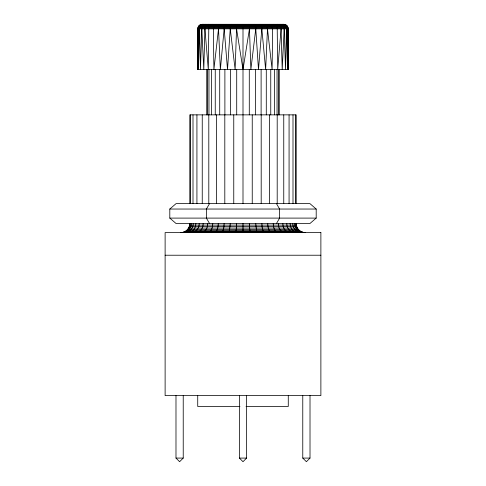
<?xml version="1.0" encoding="UTF-8"?>
<svg xmlns="http://www.w3.org/2000/svg" width="486" height="486" viewBox="0 0 486 486"><rect width="100%" height="100%" fill="white"/><g stroke="black" fill="none" stroke-linecap="round" stroke-linejoin="round"><path stroke-width="0.73" d="M284.116 24.367L286.77 25.916L287.821 28.826L287.591 69.577L286.442 28.826C286.497 26.475 284.492 24.27 282.099 24.3M283.338 24.3C285.902 24.051 288.332 26.244 288.277 28.826L288.277 69.577L197.723 69.577L198.179 28.826C198.136 26.426 200.25 24.264 202.662 24.3M236.585 223.53L236.196 230.467L235.497 232.587M231.518 24.3L230.698 25.357L230.243 28.826L235.139 69.577L236.597 27.277L237.198 24.3M230.267 223.53L229.495 230.467L228.839 232.041L228.098 232.587M286.442 28.826L285.549 69.577L284.189 28.826C284.243 26.566 282.427 24.288 280.07 24.3M208.719 24.3C206.41 24.324 204.855 26.681 204.91 28.826L203.786 69.577L201.811 28.826C201.757 26.566 203.573 24.288 205.93 24.3M203.901 24.3C201.508 24.27 199.503 26.475 199.552 28.826L198.41 69.577L198.179 28.826M224.131 223.53C223.846 226.525 224.131 231.148 220.923 232.587M201.811 28.826L200.451 69.577L199.552 28.826M220.966 24.3L219.393 25.357L218.518 28.826L220.358 69.577L224.301 27.277L224.86 25.357L226.069 24.3M218.275 223.53C218.093 226.707 217.777 231.628 214.065 232.587M265.034 24.3L266.607 25.357L267.482 28.826L265.642 69.577L261.699 27.277L261.14 25.357L259.931 24.3M212.777 223.53C212.704 226.962 211.677 231.986 207.631 232.587M284.189 28.826L282.214 69.577L281.09 28.826C281.145 26.681 279.59 24.324 277.281 24.3M207.722 223.53C207.735 227.235 205.997 232.235 201.714 232.587M203.178 223.53C203.245 227.509 200.852 232.405 196.399 232.587M230.243 28.826L227.515 69.577L224.192 28.826M199.217 223.53C199.315 227.764 196.344 232.515 191.763 232.587M195.888 223.53C195.998 227.977 192.547 232.587 187.869 232.587M261.808 28.826L258.485 69.577L255.679 27.277L255.302 25.357L254.482 24.3M193.252 223.53C193.355 228.147 189.534 232.63 184.789 232.587M281.09 28.826L277.688 69.577L277.22 28.826C277.257 26.827 276.03 24.385 273.8 24.3M191.344 223.53C191.435 228.274 187.353 232.654 182.548 232.587M197.723 69.577L197.723 28.826C197.68 26.408 199.825 24.257 202.249 24.3L283.751 24.3M180.743 232.587C185.585 232.666 189.88 228.371 189.795 223.53M190.184 223.53C190.269 228.347 186.029 232.666 181.193 232.587M218.518 28.826L213.895 69.577L213.348 28.826L214.405 25.357L216.313 24.3M255.758 28.826L250.861 69.577L249.403 27.277L248.802 24.3M249.446 28.826L243 69.577L236.554 28.826M209.539 203.61L206.398 209.041L206.398 218.099L209.539 223.53M276.461 223.53L279.602 218.099L279.602 209.041L276.461 203.61M183.228 395.592L183.228 458.079L179.607 461.7L175.987 458.079L175.987 395.592M246.621 395.592L246.621 458.079L243 461.7L239.379 458.079L239.379 395.592M310.013 395.592L310.013 458.079L306.393 461.7L302.772 458.079L302.772 395.592M169.802 209.041L176.078 203.61L309.922 203.61L316.198 209.041L316.198 218.099L309.922 223.53L176.078 223.53L169.802 218.099L169.802 209.041L316.198 209.041M212.2 24.3C209.97 24.385 208.743 26.827 208.78 28.826L208.312 69.577L204.91 28.826M201.459 24.367L284.541 24.367M200.7 24.573L285.3 24.573M199.983 24.908L286.017 24.908M199.339 25.357L286.661 25.357M198.78 25.916L287.22 25.916M198.324 26.566L287.676 26.566M197.996 27.277L288.004 27.277M197.79 28.042L288.21 28.042M197.723 28.826L288.277 28.826M169.802 218.099L316.198 218.099M189.662 225.103L296.339 225.103C296.976 228.772 300.02 231.816 303.689 232.448L182.311 232.448M189.248 226.628L296.752 226.628M188.586 228.055L297.414 228.055M187.675 229.349L298.325 229.349M186.563 230.467L299.437 230.467M185.269 231.372L300.731 231.372M183.836 232.041L302.164 232.041M165.119 255.223L320.882 255.223M239.981 406.46L197.723 406.46L197.723 395.592M246.019 406.46L288.277 406.46L288.277 395.592M175.987 458.079L183.228 458.079M239.379 458.079L246.621 458.079M302.772 458.079L310.013 458.079M305.257 232.587C300.269 232.903 295.719 228.517 295.816 223.53M303.452 232.587C298.647 232.654 294.565 228.274 294.656 223.53M301.211 232.587C296.466 232.63 292.645 228.147 292.748 223.53M298.131 232.587C293.453 232.587 290.002 227.977 290.112 223.53M294.237 232.587C289.656 232.515 286.685 227.764 286.783 223.53M289.601 232.587C285.148 232.405 282.755 227.509 282.822 223.53M284.286 232.587C280.003 232.235 278.265 227.235 278.278 223.53M269.687 24.3L271.595 25.357L272.652 28.826L272.105 69.577L267.482 28.826M278.369 232.587C274.323 231.986 273.296 226.962 273.223 223.53M271.935 232.587C268.223 231.628 267.908 226.707 267.725 223.53M265.077 232.587C261.869 231.148 262.154 226.525 261.869 223.53M257.902 232.587L257.161 232.041L256.505 230.467L255.733 223.53M250.503 232.587L249.804 230.467L249.415 223.53M296.205 223.53L296.339 225.103M287.821 28.826L288.277 69.577M296.205 203.61L296.205 114.86L189.795 114.86L189.795 203.61M295.397 114.86L295.397 203.61M292.997 114.86L292.997 203.61M289.073 114.86L289.073 203.61M283.757 114.86L283.757 203.61M279.225 69.577L279.225 114.86M278.672 69.577L278.672 114.86M277.196 114.86L277.196 203.61M277.038 69.577L277.038 114.86M274.371 69.577L274.371 114.86M270.751 69.577L270.751 114.86M269.602 114.86L269.602 203.61M266.285 69.577L266.285 114.86M261.195 114.86L261.195 203.61M261.11 69.577L261.11 114.86M255.387 69.577L255.387 114.86M252.24 114.86L252.24 203.61M249.288 69.577L249.288 114.86M243 24.3L243 203.61M243 223.53L243 232.587M236.712 69.577L236.712 114.86M233.76 114.86L233.76 203.61M230.613 69.577L230.613 114.86M224.89 69.577L224.89 114.86M224.805 114.86L224.805 203.61M219.715 69.577L219.715 114.86M216.398 114.86L216.398 203.61M215.249 69.577L215.249 114.86M211.629 69.577L211.629 114.86M208.962 69.577L208.962 114.86M208.804 114.86L208.804 203.61M207.328 69.577L207.328 114.86M206.775 69.577L206.775 114.86M202.243 114.86L202.243 203.61M196.927 114.86L196.927 203.61M193.003 114.86L193.003 203.61M190.603 114.86L190.603 203.61M320.882 232.587L165.119 232.587L165.119 395.592L320.882 395.592L320.882 232.587"/></g></svg>
